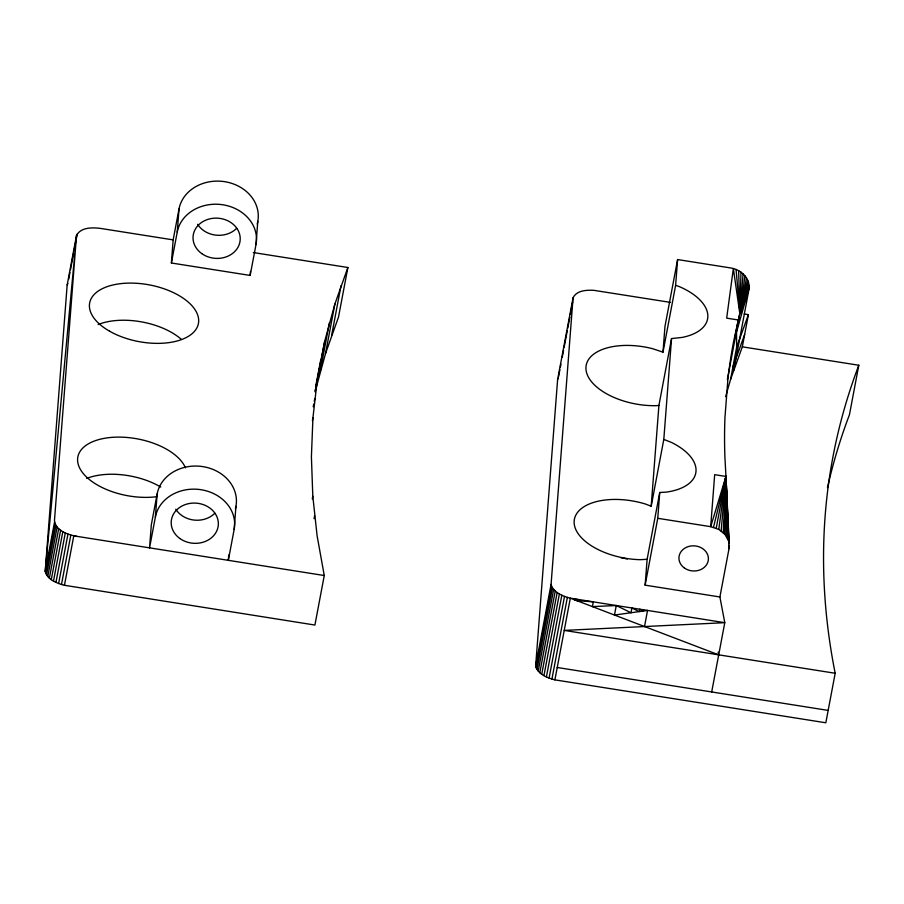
<?xml version="1.0" encoding="UTF-8"?>
<svg xmlns="http://www.w3.org/2000/svg" width="904" height="904" viewBox="0 0 904 904"><rect width="100%" height="100%" fill="white"/><g stroke="black" fill="none" stroke-linecap="round" stroke-linejoin="round"><path stroke-width="1.36" d="M711.685 691.978L724.782 622.686L719.9 596.968L729.019 548.694L728.703 541.327L725.11 534.558L725.957 476.453L724.895 456.746A1868.353 973.427 10.7 0 1 724.951 417.591L727.923 378.844A1868.353 973.427 10.7 0 1 733.799 340.605L739.811 313.485L748.546 282.579C746.263 274.556 738.534 269.155 730.534 267.923L677.604 259.561L664.971 326.401L662.994 352.176L652.937 348.786A55.347 28.838 10.7 0 0 585.961 369.081A55.347 28.838 10.7 0 0 656.485 405.659L658.914 405.399L671.548 338.559L682.102 337.429A55.347 28.838 10.7 0 0 678.927 286.444L675.627 285.336L677.604 259.561M740.975 272.138L739.969 312.908L746.444 297.032M724.183 533.586L725.957 476.453L714.68 474.668L710.691 526.67L718.782 529.405L725.11 534.558M723.256 532.614L725.957 476.453L710.691 526.67L657.762 518.308L659.739 492.477L666.169 492.138A55.347 28.838 10.7 0 0 671.186 442.305L663.807 439.412L671.548 338.559M253.323 252.555L347.882 267.505L334.864 304.094L324.672 341.407L317.349 379.364L312.931 417.863L311.405 456.825L312.807 496.149L317.101 535.756L324.265 575.532L314.908 625.048L64.444 585.284C56.884 583.295 47.562 579.792 45.2 571.509L67.167 284.975L76.512 235.469C80.863 227.107 92.344 227.412 100.434 228.396L173.161 239.888L171.387 262.996L250.159 275.438L256.013 244.498L257.787 221.39A39.923 34.024 4.4 0 0 224.723 181.681A39.923 34.024 4.4 0 0 179.015 208.948L173.161 239.888M157.16 493.878L151.318 524.828L149.544 547.926L155.386 516.986L157.16 493.878A39.923 34.024 4.4 0 1 202.869 466.622A39.923 34.024 4.4 0 1 235.933 506.33L234.159 529.428L228.316 560.378L228.735 554.943M171.387 262.996L177.24 232.045L179.015 208.948M250.159 275.438L250.476 271.369M725.641 396.619L730.579 379.409L742.32 346.831L858.8 365.239A1978.879 1031.012 10.7 0 0 835.183 673.265L825.827 722.782L554.886 679.864C547.327 677.876 538.004 674.373 535.643 666.09L557.621 379.477L573.057 297.778C576.707 290.297 586.662 289.935 593.928 290.342L670.463 302.388M719.9 596.968L645.128 585.159L647.117 559.316L659.739 492.477M647.117 559.316L640.088 559.678A55.347 28.838 10.7 0 1 574.198 520.58A55.347 28.838 10.7 0 1 645.682 504.104L651.185 506.263L658.914 405.399M743.099 273.867L739.969 312.908L747.484 293.427M721.143 530.885L725.957 476.453L713.459 527.439M744.941 275.799L739.969 312.908L736.059 269.448M718.782 529.405L725.957 476.453L729.189 543.767M727.358 379.657L739.811 313.485L733.347 268.533L726.68 318.151L738.24 319.982L734.726 338.548L749.134 287.495L748.546 282.579M746.489 277.923L739.969 312.908L738.624 270.658M716.228 528.207L725.957 476.453L728.036 522.512M68.659 279.359L69.958 272.488M70.478 269.731L73.597 253.233M74.117 250.476L77.235 233.978M54.545 522.071L45.2 571.509L76.512 235.469L54.466 520.433C55.562 530.851 68.037 534.716 76.817 536.434M45.675 573.181L55.008 523.744M46.533 574.865L55.878 525.427M47.776 576.515L57.11 527.088M49.358 578.131L58.703 528.693M51.279 579.656L60.624 530.219M53.483 581.091L62.828 531.654M55.958 582.379L65.291 532.942M58.636 583.521L67.969 534.094M61.483 584.492L70.817 535.066M64.444 585.284L73.778 535.846L324.265 575.532M257.278 224.079L257.787 221.39M235.424 509.02L235.933 506.33M315.971 385.059L320.649 360.312M315.01 391.737L315.53 388.98M316.05 386.234L317.349 379.364M324.672 341.407L315.315 390.923L325.508 353.6L338.525 317.01L347.882 267.505M313.213 406.8L313.733 404.043M314.253 401.297L314.773 398.551M320.061 372.177L329.418 322.66M312.411 420.609L312.931 417.863M325.508 353.6L334.864 304.094M331.666 335.214L341.023 285.698M312.287 498.906L312.807 496.149M314.072 518.681L314.592 515.924M558.593 376.606L559.904 369.679M560.423 366.911L560.955 364.142M562.265 357.227L563.565 350.3M564.096 347.531L567.226 330.909M567.757 328.141L569.848 317.067M570.367 314.298L571.678 307.371M572.198 304.603L572.729 301.834M535.643 666.09L551.078 584.391L573.057 297.778M536.117 667.762L551.553 586.063L551.078 584.391M536.976 669.446L552.412 587.747L551.553 586.063M538.219 671.107L553.655 589.408L552.412 587.747M539.801 672.712L555.237 591.013L553.655 589.408M541.722 674.237L557.158 592.538L555.237 591.013M543.937 675.661L559.373 593.962L557.158 592.538M546.4 676.96L561.836 595.261L559.373 593.962M549.078 678.102L564.514 596.403L561.836 595.261M551.926 679.073L567.362 597.386L564.514 596.403M554.886 679.864L570.322 598.165L567.362 597.386M662.994 352.176L675.627 285.336M644.507 626.529L647.546 610.437L616.279 605.533L614.471 615.048L647.546 610.437L724.782 622.686L564.232 630.404L835.183 673.265M651.185 506.263L663.807 439.412M645.128 585.159L657.762 518.308M730.579 379.409L736.658 347.226L748.399 314.648L744.229 313.993M733.732 370.425L748.862 289.947L749.134 287.495L739.969 312.908L747.687 280.195M742.32 346.831L748.399 314.648M725.449 479.109L725.957 476.453L728.726 541.745M858.8 365.239L849.444 414.744A1978.879 1031.012 10.7 0 0 827.476 487.629M643.637 609.861L643.411 611.014L639.727 609.239L639.275 611.59L631.907 608.008L631.015 612.742L616.279 605.533L570.322 598.165L718.703 654.869L718.194 652.1M749.02 285.02L739.969 312.908L748.512 289.811M732.918 367.035L744.659 334.446M573.351 598.753L574.82 599.883L575.181 599.036M67.167 284.975L67.879 283.494M557.621 379.477L558.333 377.996M739.811 313.485L742.5 310.784M574.82 599.883L577.012 599.318L576.752 600.629L593.306 601.815L592.391 606.607L616.279 605.533M641.569 610.132L643.241 609.793M557.226 667.491L828.166 710.408M728.68 545.959L729.019 548.694L728.906 545.914M728.161 525.303L728.918 542.05M727.844 538.953L725.957 476.453L726.646 536.682M736.5 331.757L736.658 347.226M177.24 232.045A39.923 34.024 4.4 0 1 222.949 204.79A39.923 34.024 4.4 0 1 256.013 244.498M155.386 516.986A39.923 34.024 4.4 0 1 201.106 489.719A39.923 34.024 4.4 0 1 234.159 529.428M214.847 513.189A23.617 20.125 4.4 0 1 175.783 509.234M236.701 228.26A23.617 20.125 4.4 0 1 197.637 224.305M156.268 496.748A55.347 28.838 10.7 0 1 81.496 471.187A55.347 28.838 10.7 0 1 115.768 437.152A55.347 28.838 10.7 0 1 185.422 467.82M98.163 324.536A55.347 28.838 10.7 0 1 181.263 339.26M86.682 478.419A55.347 28.838 10.7 0 1 160.742 487.041M620.901 557.734A55.347 28.838 10.7 0 1 627.353 559.011M201.739 253.583A23.617 20.125 4.4 0 0 239.922 241.956A23.617 20.125 4.4 0 0 208.214 219.276A23.617 20.125 4.4 0 0 201.739 253.583M179.885 538.513A23.617 20.125 4.4 0 0 218.067 526.885A23.617 20.125 4.4 0 0 186.371 504.217A23.617 20.125 4.4 0 0 179.885 538.513M684.362 567.972A14.758 12.577 4.4 0 0 708.227 560.706A14.758 12.577 4.4 0 0 688.419 546.536A14.758 12.577 4.4 0 0 684.362 567.972M109.599 331.214A55.347 28.838 10.7 0 0 197.999 325.191A55.347 28.838 10.7 0 0 124.515 283.291A55.347 28.838 10.7 0 0 109.599 331.214"/></g></svg>
